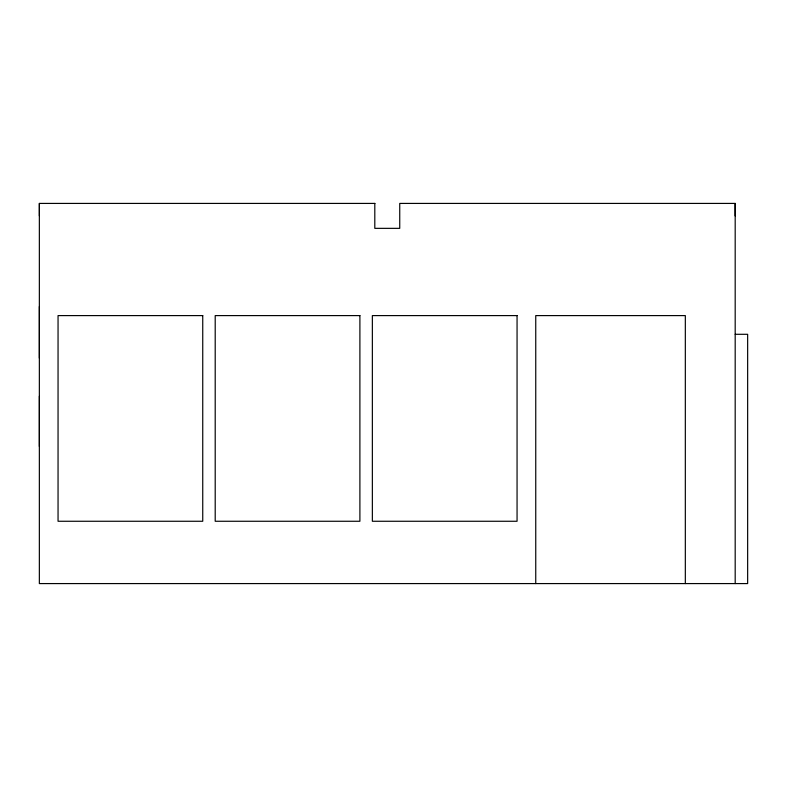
<?xml version="1.0" encoding="UTF-8"?>
<svg xmlns="http://www.w3.org/2000/svg" width="787" height="787" viewBox="0 0 787 787"><rect width="100%" height="100%" fill="white"/><g stroke="black" fill="none" stroke-linecap="round" stroke-linejoin="round"><path stroke-width="1.18" d="M39.36 446.475L39.37 396.166M39.35 358.124L39.36 306.497M39.38 215.884L39.38 203.42L374.927 203.42M735.186 334.298L747.65 334.298L747.65 583.58L39.35 583.58L39.35 203.42M735.156 203.42L735.156 215.884M735.186 583.58L735.186 203.42L399.737 203.42L399.737 228.348L374.799 228.348L374.799 203.42M685.329 583.58L685.329 315.597L535.75 315.597L535.75 583.58M202.741 315.597L58.051 315.597L58.051 521.26L202.741 521.26L202.741 315.597M359.895 315.597L215.205 315.597L215.205 521.26L359.895 521.26L359.895 315.597M517.059 315.597L372.359 315.597L372.359 521.26L517.059 521.26L517.059 315.597"/></g></svg>
